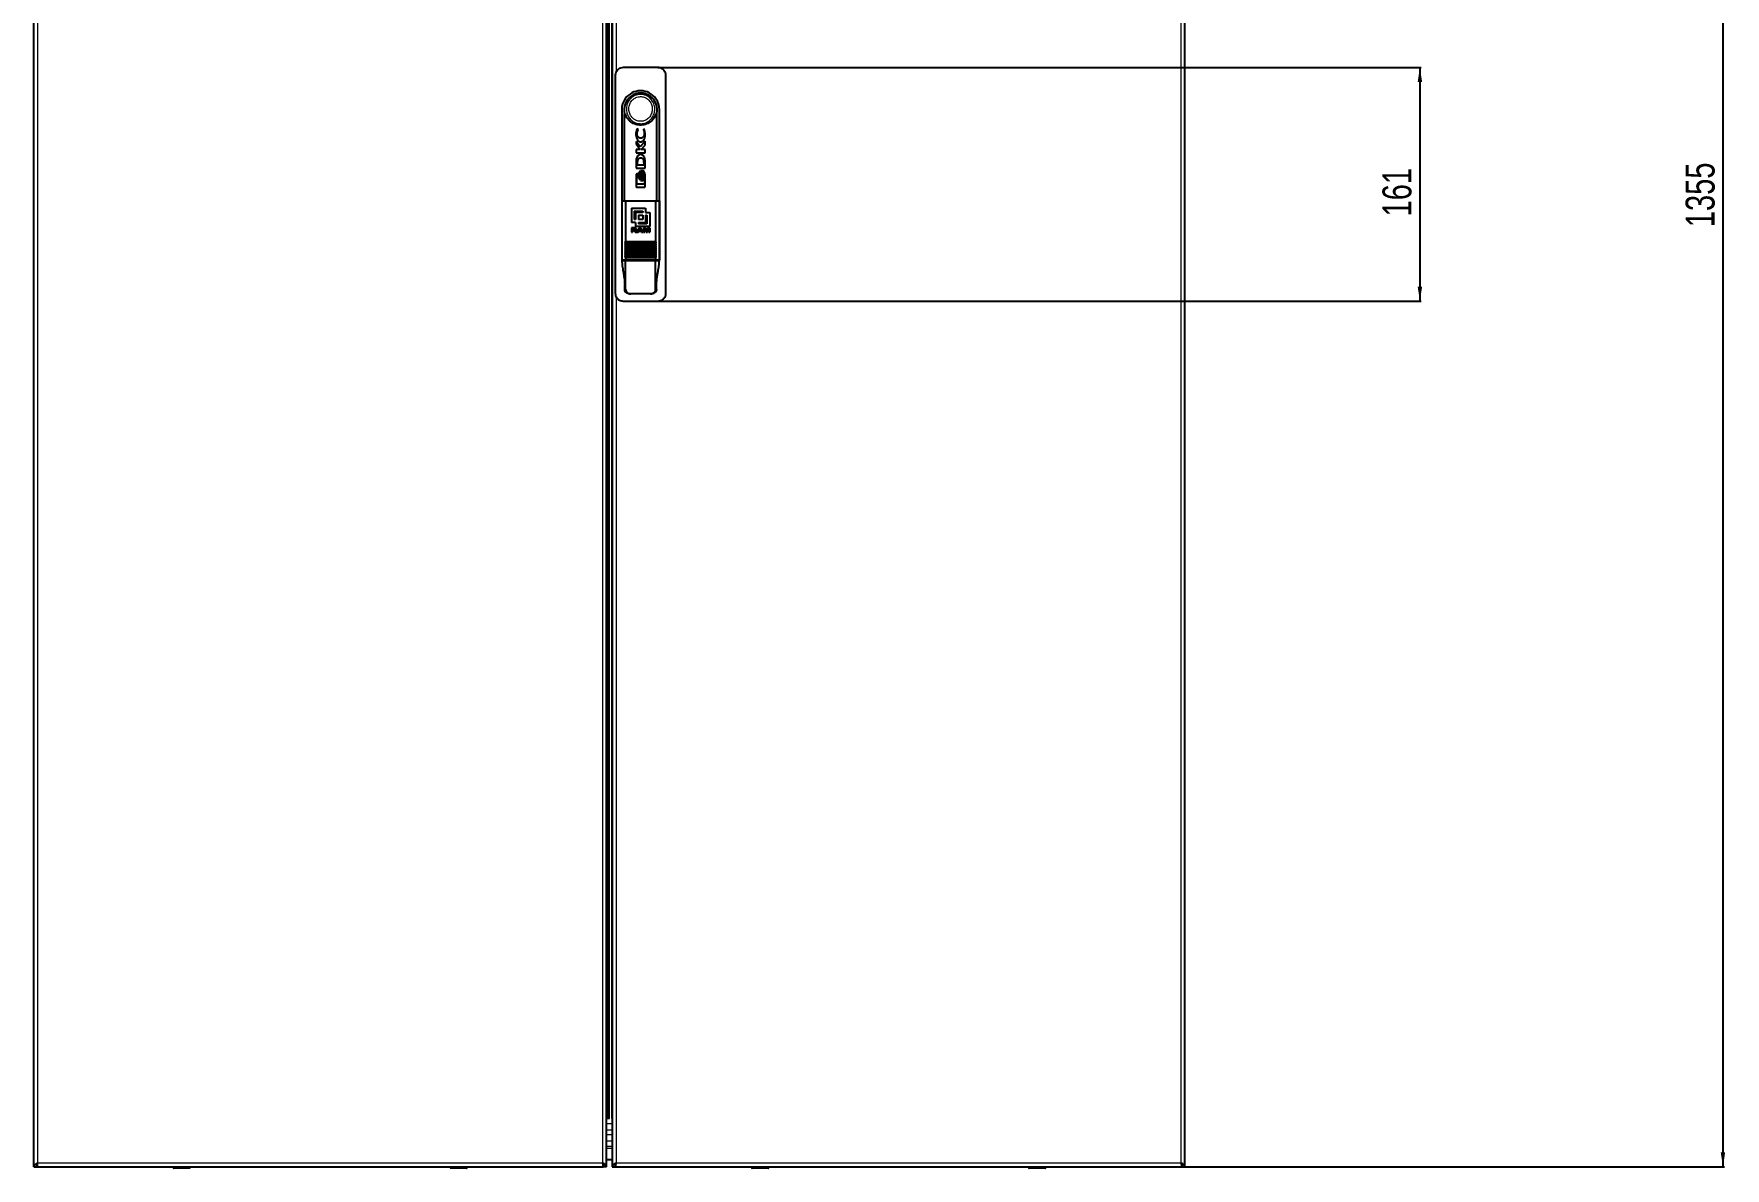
# Model space of a CAD drawing. Header units: millimetres. Extents: x -683 to 2605, y -1229 to 1219.
# Drawn here: x 1439 to 2605, y -802 to -19 of the extents above; entities that cross this region are included whole.
import ezdxf

# ---------------------------------------------------------------- set-up
doc = ezdxf.new("R2010")
doc.units = ezdxf.units.MM
doc.layers.add('FORMAT', color=7, linetype='Continuous')
doc.styles.add('SLDTEXTSTYLE0', font='TXT', dxfattribs={"width": 0.75})
doc.dimstyles.new('SLDDIMSTYLE0', dxfattribs={"dimtxt": 20, "dimasz": 10, "dimexe": 0, "dimexo": 0.0625, "dimgap": 5, "dimtad": 2, "dimdec": 1, "dimrnd": 1e-09, "dimzin": 12, "dimdsep": 46, "dimtxsty": 'SLDTEXTSTYLE0', "dimsah": 1, "dimcen": 0.09, "dimadec": 0, "dimazin": 3, "dimtfac": 1, "dimtofl": 0, "dimtmove": 0, "dimatfit": 3, "dimfxl": 0, "dimfrac": 2, "dimtolj": 1, "dimtzin": 12, "dimarcsym": 0})

# ---------------------------------------------------------------- blocks, each defined once
blk = doc.blocks.new('_D')
at = {"layer": 'FORMAT'}
for p, q in [((2230.3, 554.4), (2604.7, 554.4)), ((2603.7, -800.6), (2603.7, 554.4)), ((2230.3, -800.6), (2604.7, -800.6))]:
    blk.add_line(p, q, dxfattribs=at)
for points in [[(2603.7, 554.4), (2602.1, 544.4), (2605.2, 544.4)], [(2603.7, -800.6), (2605.2, -790.6), (2602.1, -790.6)]]:
    blk.add_solid(points, dxfattribs=at)
at = {"layer": 'FORMAT', "insert": (2577.9, -152.7), "char_height": 20, "attachment_point": 1, "rotation": 90, "style": 'SLDTEXTSTYLE0'}
blk.add_mtext('1355', dxfattribs=at)
blk = doc.blocks.new('_D_3')
at = {"layer": 'FORMAT'}
for p, q in [((1869.1, -42.6), (2395.6, -42.6)), ((2394.6, -42.6), (2394.6, -203.6)), ((1869.1, -203.6), (2395.6, -203.6))]:
    blk.add_line(p, q, dxfattribs=at)
for points in [[(2394.6, -42.6), (2393.1, -52.6), (2396.2, -52.6)], [(2394.6, -203.6), (2396.2, -193.6), (2393.1, -193.6)]]:
    blk.add_solid(points, dxfattribs=at)
at = {"layer": 'FORMAT', "insert": (2368.8, -145.3), "char_height": 20, "attachment_point": 1, "rotation": 90, "style": 'SLDTEXTSTYLE0'}
blk.add_mtext('161', dxfattribs=at)

msp = doc.modelspace()

# ---------------------------------------------------------------- linework, layer by layer
at = {"color": 7, "linetype": 'Continuous', "lineweight": 25}
for p, q in [((1438.62, -800.62), (1438.62, 554.38)), ((1833.62, -800.62), (1833.62, 554.38)), ((1837.62, 554.38), (1837.62, -800.62)), ((2232.62, -800.62), (2232.62, 554.38)), ((1869.12, -42.62), (1845.12, -42.62)), ((1839.62, -48.12), (1839.62, -198.12)), ((1874.62, -198.12), (1874.62, -48.12)), ((1844.12, -71.62), (1844.12, -174.62)), ((1846.12, -134.62), (1846.12, -74.62)), ((1846.12, -74.62), (1846.12, -74.62)), ((1868.12, -74.62), (1868.12, -134.62)), ((1868.12, -74.62), (1868.12, -74.62)), ((1870.12, -174.62), (1870.12, -71.62)), ((1854.42, -84.94), (1853.9, -88.1)), ((1855.51, -85.32), (1854.42, -84.94)), ((1855.51, -85.61), (1855.51, -85.32)), ((1859.91, -85.34), (1859.1, -85.06)), ((1859.1, -85.06), (1859.1, -85.29)), ((1860.35, -88.12), (1859.91, -85.34)), ((1856.76, -97.29), (1853.98, -93.49)), ((1853.98, -93.49), (1853.98, -95.19)), ((1853.98, -95.19), (1856.93, -99.18)), ((1856.93, -99.18), (1853.98, -99.18)), ((1853.98, -99.18), (1853.98, -101.4)), ((1853.98, -101.4), (1860.27, -101.4)), ((1860.27, -93.4), (1856.76, -97.29)), ((1857.62, -99.18), (1860.27, -96.14)), ((1860.27, -99.18), (1857.62, -99.18)), ((1860.27, -96.14), (1860.27, -93.4)), ((1860.27, -101.4), (1860.27, -99.18)), ((1853.98, -107.8), (1853.98, -112.04)), ((1853.98, -112.04), (1860.27, -112.04)), ((1853.98, -116.62), (1853.98, -124.47)), ((1855.07, -115.97), (1854.64, -115.97)), ((1854.94, -107.14), (1854.85, -108.11)), ((1854.85, -108.11), (1854.85, -109.67)), ((1854.85, -109.67), (1859.49, -109.67)), ((1855.07, -116.76), (1855.07, -115.97)), ((1857.08, -114.27), (1856.85, -114.12)), ((1857.82, -113.74), (1857.15, -113.74)), ((1857.46, -114.67), (1857.22, -114.39)), ((1857.56, -117.04), (1857.84, -115.48)), ((1857.84, -115.48), (1857.61, -114.92)), ((1858.91, -113.74), (1858.22, -113.74)), ((1859.49, -109.67), (1859.49, -108.25)), ((1860.24, -106.98), (1860.06, -105.36)), ((1860.27, -107.98), (1860.24, -106.98)), ((1860.27, -108), (1860.27, -107.98)), ((1860.27, -108.02), (1860.27, -108)), ((1860.27, -112.04), (1860.27, -108.02)), ((1860.27, -124.47), (1860.27, -116.62)), ((1854.49, -123.01), (1854.49, -116.76)), ((1854.49, -116.76), (1855.07, -116.76)), ((1859.78, -123.01), (1854.49, -123.01)), ((1854.64, -125.12), (1859.61, -125.12)), ((1856.8, -119.94), (1857.06, -119.8)), ((1857, -120.41), (1857.67, -120.41)), ((1857.21, -119.69), (1857.46, -119.41)), ((1857.84, -118.61), (1857.56, -117.04)), ((1857.61, -119.17), (1857.84, -118.61)), ((1858.06, -120.41), (1858.76, -120.41)), ((1859.78, -119.33), (1859.78, -123.01)), ((1844.16, -134.62), (1844.16, -175.12)), ((1844.16, -134.62), (1846.78, -134.62)), ((1846.78, -134.62), (1867.47, -134.62)), ((1846.78, -134.62), (1846.78, -162.62)), ((1850.78, -139.62), (1860.54, -139.62)), ((1850.78, -139.62), (1850.78, -149.38)), ((1860.54, -139.62), (1860.54, -142.55)), ((1867.47, -134.62), (1867.47, -162.62)), ((1867.47, -134.62), (1870.09, -134.62)), ((1870.09, -134.62), (1870.09, -175.12)), ((1853.71, -149.38), (1850.78, -149.38)), ((1852.73, -141.57), (1852.73, -147.43)), ((1852.73, -141.57), (1858.59, -141.57)), ((1853.71, -147.43), (1852.73, -147.43)), ((1853.71, -142.55), (1853.71, -147.43)), ((1858.59, -142.55), (1853.71, -142.55)), ((1853.71, -149.38), (1853.71, -152.31)), ((1855.66, -144.5), (1855.66, -147.43)), ((1855.66, -144.5), (1858.59, -144.5)), ((1858.59, -147.43), (1855.66, -147.43)), ((1855.66, -149.38), (1855.66, -150.35)), ((1855.66, -149.38), (1860.54, -149.38)), ((1861.51, -150.35), (1855.66, -150.35)), ((1858.59, -141.57), (1858.59, -142.55)), ((1858.59, -144.5), (1858.59, -147.43)), ((1860.54, -142.55), (1863.47, -142.55)), ((1860.54, -144.5), (1860.54, -149.38)), ((1860.54, -144.5), (1861.51, -144.5)), ((1861.51, -144.5), (1861.51, -150.35)), ((1863.47, -142.55), (1863.47, -152.31)), ((1846.52, -162.72), (1846.73, -162.72)), ((1867.52, -162.72), (1846.73, -162.72)), ((1852.84, -153.18), (1850.78, -153.18)), ((1850.78, -153.18), (1850.78, -156.15)), ((1850.78, -156.15), (1851.66, -156.15)), ((1851.66, -153.68), (1851.66, -154.47)), ((1851.66, -153.68), (1852.73, -153.68)), ((1852.69, -154.47), (1851.66, -154.47)), ((1851.66, -154.97), (1851.66, -156.15)), ((1851.66, -154.97), (1852.58, -154.97)), ((1853.22, -155.45), (1853.23, -155.77)), ((1853.36, -156.15), (1854.32, -156.15)), ((1863.47, -152.31), (1853.71, -152.31)), ((1854.15, -155.72), (1854.13, -155.36)), ((1854.15, -155.72), (1854.15, -155.73)), ((1854.32, -156.06), (1854.32, -156.15)), ((1856.16, -153.18), (1854.63, -156.15)), ((1854.63, -156.15), (1855.56, -156.15)), ((1855.56, -156.15), (1855.84, -155.54)), ((1855.84, -155.54), (1857.52, -155.54)), ((1856.08, -155.05), (1856.68, -153.78)), ((1857.27, -155.05), (1856.08, -155.05)), ((1857.18, -153.18), (1856.16, -153.18)), ((1856.68, -153.78), (1857.27, -155.05)), ((1858.74, -156.15), (1857.18, -153.18)), ((1857.52, -155.54), (1857.81, -156.15)), ((1857.81, -156.15), (1858.74, -156.15)), ((1860.51, -153.18), (1859.2, -153.18)), ((1859.2, -153.18), (1859.2, -156.15)), ((1859.2, -156.15), (1860.03, -156.15)), ((1860.03, -153.75), (1860.03, -156.15)), ((1860.03, -153.75), (1860.91, -156.15)), ((1861.36, -155.44), (1860.51, -153.18)), ((1860.91, -156.15), (1861.82, -156.15)), ((1862.21, -153.18), (1861.36, -155.44)), ((1861.82, -156.15), (1862.7, -153.75)), ((1863.54, -153.18), (1862.21, -153.18)), ((1862.7, -153.75), (1862.7, -156.15)), ((1862.7, -156.15), (1863.54, -156.15)), ((1863.54, -153.18), (1863.54, -156.15)), ((1867.52, -162.72), (1867.72, -162.72)), ((1867.52, -164.12), (1846.73, -164.12)), ((1867.52, -165.52), (1846.73, -165.52)), ((1867.52, -166.92), (1846.73, -166.92)), ((1867.52, -168.32), (1846.73, -168.32)), ((1867.52, -169.72), (1846.73, -169.72)), ((1867.52, -171.12), (1846.73, -171.12)), ((1867.52, -172.52), (1846.73, -172.52)), ((1846.78, -173.82), (1846.78, -175.12)), ((1867.47, -173.82), (1867.47, -175.12)), ((1844.16, -175.12), (1846.78, -175.12)), ((1844.16, -175.62), (1846.78, -175.62)), ((1846.12, -175.62), (1846.12, -175.12)), ((1846.78, -175.12), (1867.47, -175.12)), ((1846.78, -195.62), (1846.78, -175.62)), ((1846.78, -175.62), (1867.47, -175.62)), ((1867.47, -175.12), (1870.09, -175.12)), ((1867.47, -195.62), (1867.47, -175.62)), ((1867.47, -175.62), (1870.09, -175.62)), ((1868.12, -175.12), (1868.12, -175.62)), ((1846.16, -195.62), (1846.16, -192.53)), ((1868.08, -195.62), (1868.08, -192.53)), ((1845.12, -203.62), (1869.12, -203.62)), ((1850.39, -198.62), (1849.46, -198.62)), ((1863.85, -198.62), (1850.39, -198.62)), ((1864.78, -198.62), (1863.85, -198.62)), ((1833.62, -762.82), (1833.75, -762.82)), ((1833.62, -766.82), (1834.16, -766.82)), ((1438.62, -800.62), (1440.62, -800.62)), ((1440.92, -800.62), (1440.92, -798.91)), ((1440.92, -800.62), (1831.32, -800.62)), ((1534.87, -800.62), (1534.87, -801.37)), ((1543.63, -801.62), (1535.12, -801.62)), ((1546.12, -801.62), (1543.63, -801.62)), ((1546.37, -801.37), (1546.37, -800.62)), ((1725.87, -800.62), (1725.87, -801.37)), ((1737.12, -801.62), (1726.12, -801.62)), ((1737.37, -801.37), (1737.37, -800.62)), ((1831.32, -798.9), (1831.32, -800.62)), ((1833.62, -800.62), (1831.62, -800.62)), ((1833.62, -795.62), (1837.62, -795.62)), ((1837.62, -800.62), (1839.62, -800.62)), ((1839.92, -800.62), (1839.92, -798.91)), ((1839.92, -800.62), (2230.32, -800.62)), ((1933.87, -800.62), (1933.87, -801.37)), ((1942.63, -801.62), (1934.12, -801.62)), ((1945.12, -801.62), (1942.63, -801.62)), ((1945.37, -801.37), (1945.37, -800.62)), ((2124.87, -800.62), (2124.87, -801.37)), ((2136.12, -801.62), (2125.12, -801.62)), ((2136.37, -801.37), (2136.37, -800.62)), ((2230.32, -798.62), (2230.32, -800.62)), ((2232.62, -800.62), (2230.62, -800.62))]:
    msp.add_line(p, q, dxfattribs=at)
at = {"color": 8, "linetype": 'Continuous', "lineweight": 18}
for p, q in [((1441.22, 551.78), (1441.22, -798.02)), ((1831.02, -798.02), (1831.02, 551.78)), ((1840.22, 551.78), (1840.22, -45.78)), ((2230.02, -798.02), (2230.02, 551.78)), ((1834.63, -767.75), (1834.63, 521.51)), ((1835.11, 521.53), (1835.11, -767.77)), ((1835.68, -767.43), (1835.68, 521.2)), ((1837.02, 521.2), (1837.02, -767.43)), ((1846.78, -162.62), (1867.47, -162.62)), ((1846.16, -195.62), (1846.78, -195.62)), ((1867.47, -195.62), (1868.08, -195.62)), ((1840.22, -200.46), (1840.22, -798.02)), ((1833.62, -770.8), (1837.62, -770.8)), ((1833.62, -775.13), (1837.62, -775.13)), ((1833.62, -778.35), (1837.62, -778.35)), ((1833.62, -782.68), (1837.62, -782.68)), ((1833.62, -786.45), (1837.62, -786.45)), ((1833.62, -787.89), (1837.62, -787.89)), ((1441.22, -798.02), (1831.02, -798.02)), ((1534.87, -801.37), (1543.77, -801.37)), ((1543.77, -801.37), (1546.37, -801.37)), ((1725.87, -801.37), (1737.37, -801.37)), ((1840.22, -798.02), (2230.02, -798.02)), ((1933.87, -801.37), (1942.77, -801.37)), ((1942.77, -801.37), (1945.37, -801.37)), ((2124.87, -801.37), (2136.37, -801.37))]:
    msp.add_line(p, q, dxfattribs=at)
at = {"color": 7, "linetype": 'Continuous', "lineweight": 25}
for centre, radius, start, end in [((1857.12, -71.62), 13, 144.60565, 180), ((1857.12, -71.62), 11.4, 344.74488, 195.25752), ((1857.12, -71.62), 13, 35.39435, 144.60565), ((1857.12, -71.62), 13, 0, 35.39435), ((1857.12, -174.62), 13, 180, 184.41172), ((1857.12, -174.62), 13, 355.58829, 0), ((1535.12, -801.37), 0.25, 180, 270), ((1546.12, -801.37), 0.25, 270, 0), ((1726.12, -801.37), 0.25, 180, 270), ((1737.12, -801.37), 0.25, 270, 0), ((1934.12, -801.37), 0.25, 180, 270), ((1945.12, -801.37), 0.25, 270, 0), ((2125.12, -801.37), 0.25, 180, 270), ((2136.12, -801.37), 0.25, 270, 0)]:
    msp.add_arc(centre, radius, start, end, dxfattribs=at)
for points, knots in [([(1845.12, -42.62), (1844.5, -42.68), (1843.27, -42.8), (1841.62, -43.75), (1840.37, -45.14), (1839.72, -46.69), (1839.65, -47.71), (1839.62, -48.12)], [0, 0, 0, 0, 0.2146939, 0.4293877, 0.6440816, 0.8587754, 1, 1, 1, 1]), ([(1874.62, -48.12), (1874.56, -47.5), (1874.44, -46.26), (1873.49, -44.62), (1872.1, -43.37), (1870.55, -42.71), (1869.53, -42.64), (1869.12, -42.62)], [0, 0, 0, 0, 0.2146898, 0.4293796, 0.6440728, 0.8587666, 1, 1, 1, 1]), ([(1868.12, -74.62), (1868.05, -74.76), (1867.95, -74.96), (1867.76, -74.9), (1867.71, -74.83), (1867.68, -74.84), (1867.65, -74.88), (1867.57, -75.02), (1867.31, -75.62), (1866.64, -77.13), (1864.97, -79.3), (1862.11, -81.32), (1858.51, -82.37), (1854.7, -82.2), (1851.16, -80.8), (1848.61, -78.57), (1847.28, -76.51), (1846.8, -75.28), (1846.61, -74.91), (1846.57, -74.86), (1846.55, -74.83), (1846.52, -74.85), (1846.43, -74.92), (1846.27, -74.95), (1846.18, -74.74), (1846.12, -74.62)], [0, 0, 0, 0, 0.0606924, 0.0805589, 0.0842327, 0.0858551, 0.088471, 0.0918895, 0.1038086, 0.1490341, 0.2394014, 0.348151, 0.4589406, 0.5711838, 0.6838346, 0.7958468, 0.8697554, 0.9066852, 0.9101249, 0.9128346, 0.9146791, 0.9165483, 0.9244032, 0.9559527, 1, 1, 1, 1]), ([(1853.9, -88.1), (1853.92, -88.69), (1853.97, -89.87), (1854.48, -91.58), (1855.22, -92.89), (1856.04, -93.54), (1856.6, -93.77), (1856.89, -93.8), (1857.04, -93.81)], [0, 0, 0, 0, 0.2502823, 0.4993933, 0.7487907, 0.8746994, 0.9372862, 1, 1, 1, 1]), ([(1854.72, -88.04), (1854.75, -87.6), (1854.81, -86.73), (1855.28, -85.98), (1855.51, -85.61)], [0, 0, 0, 0, 0.5009634, 1, 1, 1, 1]), ([(1857.19, -91.3), (1857, -91.28), (1856.63, -91.25), (1856.12, -90.99), (1855.67, -90.64), (1855.2, -90.05), (1854.8, -89.17), (1854.75, -88.42), (1854.72, -88.04)], [0, 0, 0, 0, 0.1244159, 0.2483566, 0.3739824, 0.5001693, 0.7493996, 1, 1, 1, 1]), ([(1857.04, -93.81), (1857.35, -93.78), (1857.96, -93.73), (1858.79, -93.26), (1859.4, -92.56), (1859.95, -91.46), (1860.29, -89.95), (1860.33, -88.73), (1860.35, -88.12)], [0, 0, 0, 0, 0.1252623, 0.2501242, 0.3753839, 0.500707, 0.7503222, 1, 1, 1, 1]), ([(1859.66, -88.04), (1859.64, -88.42), (1859.58, -89.17), (1859.18, -90.04), (1858.72, -90.63), (1858.28, -90.99), (1857.76, -91.25), (1857.38, -91.28), (1857.19, -91.3)], [0, 0, 0, 0, 0.2499646, 0.4978209, 0.6230141, 0.7485813, 0.8742843, 1, 1, 1, 1]), ([(1859.1, -85.29), (1859.27, -85.74), (1859.6, -86.62), (1859.64, -87.57), (1859.66, -88.04)], [0, 0, 0, 0, 0.5000842, 1, 1, 1, 1]), ([(1854.63, -104.27), (1854.5, -104.54), (1854.24, -105.09), (1854.04, -106.29), (1854, -107.2), (1853.98, -107.8)], [0, 0, 0, 0, 0.249362, 0.4996719, 1, 1, 1, 1]), ([(1860.06, -105.36), (1859.97, -105.06), (1859.8, -104.46), (1859.28, -103.67), (1858.59, -103.03), (1857.74, -102.63), (1856.79, -102.59), (1855.89, -102.9), (1855.16, -103.5), (1854.81, -104.01), (1854.63, -104.27)], [0, 0, 0, 0, 0.1255568, 0.2501397, 0.3754769, 0.5000684, 0.6244194, 0.7493773, 0.8740706, 1, 1, 1, 1]), ([(1854.64, -115.97), (1854.55, -115.98), (1854.38, -116), (1854.16, -116.15), (1854.04, -116.33), (1853.98, -116.49), (1853.98, -116.58), (1853.98, -116.62)], [0, 0, 0, 0, 0.2494454, 0.4989987, 0.7485105, 0.8738593, 1, 1, 1, 1]), ([(1857.14, -105.12), (1856.86, -105.13), (1856.43, -105.14), (1855.89, -105.32), (1855.54, -105.57), (1855.29, -105.92), (1855.08, -106.44), (1854.99, -106.86), (1854.94, -107.14)], [0, 0, 0, 0, 0.2494324, 0.37514, 0.4993561, 0.6234585, 0.749245, 1, 1, 1, 1]), ([(1856.85, -114.12), (1856.72, -114.18), (1856.46, -114.31), (1856.05, -114.72), (1855.7, -115.35), (1855.45, -116.18), (1855.42, -116.75), (1855.4, -117.04)], [0, 0, 0, 0, 0.1246003, 0.2489765, 0.5004054, 0.7493329, 1, 1, 1, 1]), ([(1855.91, -117.04), (1855.96, -116.52), (1856.03, -115.74), (1856.49, -114.78), (1856.88, -114.44), (1857.08, -114.27)], [0, 0, 0, 0, 0.4989654, 0.74992197, 1, 1, 1, 1]), ([(1857.22, -114.39), (1857.05, -114.56), (1856.72, -114.92), (1856.32, -115.82), (1856.26, -116.55), (1856.22, -117.04)], [0, 0, 0, 0, 0.2501927, 0.5001584, 1, 1, 1, 1]), ([(1856.73, -117.04), (1856.75, -116.62), (1856.8, -115.98), (1857.09, -115.19), (1857.34, -114.84), (1857.46, -114.67)], [0, 0, 0, 0, 0.5014603, 0.750257, 1, 1, 1, 1]), ([(1857.61, -114.92), (1857.44, -115.25), (1857.1, -115.92), (1857.07, -116.67), (1857.05, -117.04)], [0, 0, 0, 0, 0.4984332, 1, 1, 1, 1]), ([(1859.49, -108.25), (1859.48, -107.88), (1859.46, -107.13), (1859.26, -106.17), (1858.78, -105.57), (1858.11, -105.17), (1857.53, -105.14), (1857.14, -105.12)], [0, 0, 0, 0, 0.2484271, 0.4973724, 0.6229029, 0.7485104, 1, 1, 1, 1]), ([(1857.15, -113.74), (1857.28, -113.83), (1857.54, -114.01), (1857.91, -114.51), (1858.38, -115.49), (1858.44, -116.42), (1858.49, -117.04)], [0, 0, 0, 0, 0.1256783, 0.2511395, 0.5015899, 1, 1, 1, 1]), ([(1859.16, -117.04), (1859.12, -116.42), (1859.05, -115.5), (1858.58, -114.51), (1858.21, -114.01), (1857.95, -113.83), (1857.82, -113.74)], [0, 0, 0, 0, 0.49616807, 0.74770282, 0.87411145, 1, 1, 1, 1]), ([(1858.22, -113.74), (1858.34, -113.83), (1858.6, -114.01), (1858.98, -114.51), (1859.44, -115.49), (1859.51, -116.42), (1859.56, -117.04)], [0, 0, 0, 0, 0.1256773, 0.2511366, 0.5015854, 1, 1, 1, 1]), ([(1860.27, -116.62), (1860.24, -116.35), (1860.2, -115.8), (1859.9, -115.03), (1859.58, -114.43), (1859.25, -113.98), (1859.02, -113.82), (1858.91, -113.74)], [0, 0, 0, 0, 0.2498218, 0.4993095, 0.7487414, 0.8748789, 1, 1, 1, 1]), ([(1853.98, -124.47), (1853.98, -124.51), (1853.98, -124.6), (1854.04, -124.76), (1854.16, -124.94), (1854.38, -125.09), (1854.55, -125.11), (1854.64, -125.12)], [0, 0, 0, 0, 0.1253881, 0.2505914, 0.5001924, 0.7498055, 1, 1, 1, 1]), ([(1855.4, -117.04), (1855.42, -117.32), (1855.44, -117.88), (1855.69, -118.7), (1856.03, -119.32), (1856.42, -119.74), (1856.67, -119.87), (1856.8, -119.94)], [0, 0, 0, 0, 0.2487307, 0.4973773, 0.750528, 0.8752331, 1, 1, 1, 1]), ([(1857.06, -119.8), (1856.87, -119.63), (1856.48, -119.28), (1856.03, -118.33), (1855.96, -117.55), (1855.91, -117.04)], [0, 0, 0, 0, 0.2495753, 0.5008418, 1, 1, 1, 1]), ([(1856.22, -117.04), (1856.26, -117.52), (1856.32, -118.25), (1856.71, -119.15), (1857.04, -119.51), (1857.21, -119.69)], [0, 0, 0, 0, 0.4995843, 0.7495271, 1, 1, 1, 1]), ([(1857.46, -119.41), (1857.34, -119.24), (1857.1, -118.89), (1856.8, -118.09), (1856.76, -117.46), (1856.73, -117.04)], [0, 0, 0, 0, 0.2508953, 0.500775, 1, 1, 1, 1]), ([(1858.49, -117.04), (1858.44, -117.69), (1858.37, -118.66), (1857.85, -119.68), (1857.43, -120.18), (1857.14, -120.33), (1857, -120.41)], [0, 0, 0, 0, 0.4971459, 0.7483739, 0.8746499, 1, 1, 1, 1]), ([(1857.05, -117.04), (1857.07, -117.42), (1857.1, -118.17), (1857.44, -118.84), (1857.61, -119.17)], [0, 0, 0, 0, 0.5014711, 1, 1, 1, 1]), ([(1857.67, -120.41), (1857.81, -120.33), (1858.1, -120.18), (1858.52, -119.68), (1859.04, -118.66), (1859.11, -117.69), (1859.16, -117.04)], [0, 0, 0, 0, 0.1252924, 0.2510094, 0.5010488, 1, 1, 1, 1]), ([(1859.56, -117.04), (1859.51, -117.69), (1859.43, -118.66), (1858.92, -119.68), (1858.5, -120.18), (1858.21, -120.33), (1858.06, -120.41)], [0, 0, 0, 0, 0.4971542, 0.7483802, 0.8746534, 1, 1, 1, 1]), ([(1858.76, -120.41), (1858.87, -120.35), (1859.1, -120.24), (1859.47, -119.88), (1859.66, -119.55), (1859.78, -119.33)], [0, 0, 0, 0, 0.2481114, 0.4958631, 1, 1, 1, 1]), ([(1859.61, -125.12), (1859.69, -125.11), (1859.86, -125.09), (1860.08, -124.94), (1860.21, -124.76), (1860.26, -124.6), (1860.26, -124.51), (1860.27, -124.47)], [0, 0, 0, 0, 0.2494374, 0.4989967, 0.7485162, 0.8738601, 1, 1, 1, 1]), ([(1846.78, -164.02), (1846.73, -163.8), (1846.67, -163.48), (1846.58, -163.04), (1846.54, -162.83), (1846.52, -162.72)], [0, 0, 0, 0, 0.49999327, 0.74999583, 1, 1, 1, 1]), ([(1846.73, -162.72), (1846.73, -162.72), (1846.75, -162.71), (1846.76, -162.69), (1846.77, -162.66), (1846.78, -162.63), (1846.78, -162.62), (1846.78, -162.62)], [0, 0, 0, 0, 0.2956914, 0.5686867, 0.7598531, 0.9519121, 1, 1, 1, 1]), ([(1852.58, -154.97), (1852.7, -154.97), (1852.85, -154.98), (1853.03, -155.04), (1853.11, -155.1), (1853.18, -155.21), (1853.21, -155.33), (1853.21, -155.42), (1853.22, -155.45)], [0, 0, 0, 0, 0.36230724, 0.49976175, 0.60389451, 0.70775129, 0.88815888, 1, 1, 1, 1]), ([(1853.37, -154.07), (1853.37, -154.12), (1853.36, -154.2), (1853.31, -154.3), (1853.22, -154.38), (1853.01, -154.47), (1852.82, -154.47), (1852.69, -154.47)], [0, 0, 0, 0, 0.14484774, 0.2595538, 0.37414589, 0.5488424, 1, 1, 1, 1]), ([(1852.73, -153.68), (1852.86, -153.68), (1853.04, -153.69), (1853.24, -153.79), (1853.32, -153.88), (1853.36, -153.98), (1853.37, -154.04), (1853.37, -154.07)], [0, 0, 0, 0, 0.4647786, 0.6394977, 0.7667833, 0.8944855, 1, 1, 1, 1]), ([(1854.25, -154.02), (1854.24, -153.92), (1854.22, -153.76), (1854.11, -153.55), (1853.92, -153.38), (1853.5, -153.2), (1853.12, -153.19), (1852.84, -153.18)], [0, 0, 0, 0, 0.1491412, 0.264134, 0.3788516, 0.5602325, 1, 1, 1, 1]), ([(1853.23, -155.77), (1853.23, -155.8), (1853.24, -155.87), (1853.27, -156), (1853.31, -156.09), (1853.36, -156.14), (1853.36, -156.15)], [0, 0, 0, 0, 0.2561394, 0.5126978, 0.9190221, 1, 1, 1, 1]), ([(1853.61, -154.71), (1853.72, -154.68), (1853.9, -154.63), (1854.11, -154.46), (1854.22, -154.27), (1854.24, -154.11), (1854.25, -154.03), (1854.25, -154.02)], [0, 0, 0, 0, 0.3314728, 0.5464809, 0.7625261, 0.960277, 1, 1, 1, 1]), ([(1854.13, -155.36), (1854.12, -155.25), (1854.11, -155.09), (1854, -154.9), (1853.83, -154.78), (1853.69, -154.74), (1853.61, -154.71)], [0, 0, 0, 0, 0.3364219, 0.5234602, 0.710673, 1, 1, 1, 1]), ([(1854.32, -156.06), (1854.3, -156.05), (1854.25, -156.02), (1854.19, -155.94), (1854.16, -155.84), (1854.15, -155.76), (1854.15, -155.73)], [0, 0, 0, 0, 0.2026304, 0.4204058, 0.7280078, 1, 1, 1, 1]), ([(1867.47, -162.62), (1867.47, -162.63), (1867.47, -162.65), (1867.47, -162.67), (1867.48, -162.7), (1867.5, -162.71), (1867.51, -162.72), (1867.52, -162.72)], [0, 0, 0, 0, 0.1717087, 0.3429843, 0.5250053, 0.735802, 1, 1, 1, 1]), ([(1867.72, -162.72), (1867.7, -162.83), (1867.65, -163.1), (1867.56, -163.53), (1867.5, -163.86), (1867.47, -164.02)], [0, 0, 0, 0, 0.24999603, 0.62499526, 1, 1, 1, 1]), ([(1846.78, -165.42), (1846.73, -165.2), (1846.67, -164.88), (1846.58, -164.44), (1846.54, -164.23), (1846.52, -164.12)], [0, 0, 0, 0, 0.4999933, 0.7499958, 1, 1, 1, 1]), ([(1846.78, -166.82), (1846.73, -166.6), (1846.67, -166.28), (1846.58, -165.84), (1846.54, -165.63), (1846.52, -165.52)], [0, 0, 0, 0, 0.4999933, 0.7499958, 1, 1, 1, 1]), ([(1846.78, -168.22), (1846.73, -168), (1846.67, -167.68), (1846.58, -167.24), (1846.54, -167.03), (1846.52, -166.92)], [0, 0, 0, 0, 0.4999933, 0.7499958, 1, 1, 1, 1]), ([(1846.78, -169.62), (1846.73, -169.4), (1846.67, -169.08), (1846.58, -168.64), (1846.54, -168.43), (1846.52, -168.32)], [0, 0, 0, 0, 0.4999933, 0.7499958, 1, 1, 1, 1]), ([(1846.78, -171.02), (1846.73, -170.8), (1846.67, -170.48), (1846.58, -170.04), (1846.54, -169.83), (1846.52, -169.72)], [0, 0, 0, 0, 0.4999933, 0.7499958, 1, 1, 1, 1]), ([(1846.78, -172.42), (1846.73, -172.2), (1846.67, -171.88), (1846.58, -171.44), (1846.54, -171.23), (1846.52, -171.12)], [0, 0, 0, 0, 0.4999933, 0.7499958, 1, 1, 1, 1]), ([(1846.78, -173.82), (1846.73, -173.6), (1846.67, -173.28), (1846.58, -172.84), (1846.54, -172.63), (1846.52, -172.52)], [0, 0, 0, 0, 0.4999933, 0.7499958, 1, 1, 1, 1]), ([(1846.73, -164.12), (1846.73, -164.12), (1846.75, -164.11), (1846.76, -164.09), (1846.77, -164.06), (1846.78, -164.03), (1846.78, -164.02), (1846.78, -164.02)], [0, 0, 0, 0, 0.2956914, 0.5686867, 0.7598531, 0.9519121, 1, 1, 1, 1]), ([(1846.73, -165.52), (1846.73, -165.52), (1846.75, -165.51), (1846.76, -165.49), (1846.77, -165.46), (1846.78, -165.43), (1846.78, -165.42), (1846.78, -165.42)], [0, 0, 0, 0, 0.2956914, 0.5686867, 0.7598531, 0.9519121, 1, 1, 1, 1]), ([(1846.73, -166.92), (1846.73, -166.92), (1846.75, -166.91), (1846.76, -166.89), (1846.77, -166.86), (1846.78, -166.83), (1846.78, -166.82), (1846.78, -166.82)], [0, 0, 0, 0, 0.2956914, 0.5686867, 0.7598531, 0.9519121, 1, 1, 1, 1]), ([(1846.73, -168.32), (1846.73, -168.32), (1846.75, -168.31), (1846.76, -168.29), (1846.77, -168.26), (1846.78, -168.23), (1846.78, -168.22), (1846.78, -168.22)], [0, 0, 0, 0, 0.2956914, 0.5686867, 0.7598531, 0.9519121, 1, 1, 1, 1]), ([(1846.73, -169.72), (1846.73, -169.72), (1846.75, -169.71), (1846.76, -169.69), (1846.77, -169.66), (1846.78, -169.63), (1846.78, -169.62), (1846.78, -169.62)], [0, 0, 0, 0, 0.2956914, 0.5686867, 0.7598531, 0.9519121, 1, 1, 1, 1]), ([(1846.73, -171.12), (1846.73, -171.12), (1846.75, -171.11), (1846.76, -171.09), (1846.77, -171.06), (1846.78, -171.03), (1846.78, -171.02), (1846.78, -171.02)], [0, 0, 0, 0, 0.2956914, 0.5686867, 0.7598531, 0.9519121, 1, 1, 1, 1]), ([(1846.73, -172.52), (1846.73, -172.52), (1846.75, -172.51), (1846.76, -172.49), (1846.77, -172.46), (1846.78, -172.43), (1846.78, -172.42), (1846.78, -172.42)], [0, 0, 0, 0, 0.2956914, 0.5686867, 0.7598531, 0.9519121, 1, 1, 1, 1]), ([(1867.46, -164.02), (1865.54, -164.02), (1861.69, -164.02), (1854.77, -164.02), (1849.81, -164.02), (1846.78, -164.02)], [0, 0, 0, 0, 0.2800507, 0.5600468, 1, 1, 1, 1]), ([(1867.46, -165.42), (1865.54, -165.42), (1861.69, -165.42), (1854.77, -165.42), (1849.81, -165.42), (1846.78, -165.42)], [0, 0, 0, 0, 0.2800507, 0.5600468, 1, 1, 1, 1]), ([(1867.46, -166.82), (1865.54, -166.82), (1861.69, -166.82), (1854.77, -166.82), (1849.81, -166.82), (1846.78, -166.82)], [0, 0, 0, 0, 0.2800507, 0.5600468, 1, 1, 1, 1]), ([(1867.46, -168.22), (1865.54, -168.22), (1861.69, -168.22), (1854.77, -168.22), (1849.81, -168.22), (1846.78, -168.22)], [0, 0, 0, 0, 0.2800507, 0.5600468, 1, 1, 1, 1]), ([(1867.46, -169.62), (1865.54, -169.62), (1861.69, -169.62), (1854.77, -169.62), (1849.81, -169.62), (1846.78, -169.62)], [0, 0, 0, 0, 0.2800507, 0.5600468, 1, 1, 1, 1]), ([(1867.46, -171.02), (1865.54, -171.02), (1861.69, -171.02), (1854.77, -171.02), (1849.81, -171.02), (1846.78, -171.02)], [0, 0, 0, 0, 0.2800507, 0.5600468, 1, 1, 1, 1]), ([(1867.46, -172.42), (1865.54, -172.42), (1861.69, -172.42), (1854.77, -172.42), (1849.81, -172.42), (1846.78, -172.42)], [0, 0, 0, 0, 0.2800507, 0.5600468, 1, 1, 1, 1]), ([(1867.46, -173.82), (1865.54, -173.82), (1861.69, -173.82), (1854.77, -173.82), (1849.81, -173.82), (1846.78, -173.82)], [0, 0, 0, 0, 0.2800507, 0.5600468, 1, 1, 1, 1]), ([(1867.47, -164.02), (1867.47, -164.03), (1867.47, -164.05), (1867.47, -164.07), (1867.48, -164.1), (1867.5, -164.11), (1867.51, -164.12), (1867.52, -164.12)], [0, 0, 0, 0, 0.1717087, 0.3429843, 0.5250053, 0.735802, 1, 1, 1, 1]), ([(1867.72, -164.12), (1867.7, -164.23), (1867.65, -164.5), (1867.56, -164.93), (1867.5, -165.26), (1867.47, -165.42)], [0, 0, 0, 0, 0.249996, 0.6249953, 1, 1, 1, 1]), ([(1867.47, -165.42), (1867.47, -165.43), (1867.47, -165.45), (1867.47, -165.47), (1867.48, -165.5), (1867.5, -165.51), (1867.51, -165.52), (1867.52, -165.52)], [0, 0, 0, 0, 0.1717087, 0.3429843, 0.5250053, 0.735802, 1, 1, 1, 1]), ([(1867.72, -165.52), (1867.7, -165.63), (1867.65, -165.9), (1867.56, -166.33), (1867.5, -166.66), (1867.47, -166.82)], [0, 0, 0, 0, 0.249996, 0.6249953, 1, 1, 1, 1]), ([(1867.47, -166.82), (1867.47, -166.83), (1867.47, -166.85), (1867.47, -166.87), (1867.48, -166.9), (1867.5, -166.91), (1867.51, -166.92), (1867.52, -166.92)], [0, 0, 0, 0, 0.1717087, 0.3429843, 0.5250053, 0.735802, 1, 1, 1, 1]), ([(1867.72, -166.92), (1867.7, -167.03), (1867.65, -167.3), (1867.56, -167.73), (1867.5, -168.06), (1867.47, -168.22)], [0, 0, 0, 0, 0.249996, 0.6249953, 1, 1, 1, 1]), ([(1867.47, -168.22), (1867.47, -168.23), (1867.47, -168.25), (1867.47, -168.27), (1867.48, -168.3), (1867.5, -168.31), (1867.51, -168.32), (1867.52, -168.32)], [0, 0, 0, 0, 0.1717087, 0.3429843, 0.5250053, 0.735802, 1, 1, 1, 1]), ([(1867.72, -168.32), (1867.7, -168.43), (1867.65, -168.7), (1867.56, -169.13), (1867.5, -169.46), (1867.47, -169.62)], [0, 0, 0, 0, 0.249996, 0.6249953, 1, 1, 1, 1]), ([(1867.47, -169.62), (1867.47, -169.63), (1867.47, -169.65), (1867.47, -169.67), (1867.48, -169.7), (1867.5, -169.71), (1867.51, -169.72), (1867.52, -169.72)], [0, 0, 0, 0, 0.1717087, 0.3429843, 0.5250053, 0.735802, 1, 1, 1, 1]), ([(1867.72, -169.72), (1867.7, -169.83), (1867.65, -170.1), (1867.56, -170.53), (1867.5, -170.86), (1867.47, -171.02)], [0, 0, 0, 0, 0.249996, 0.6249953, 1, 1, 1, 1]), ([(1867.47, -171.02), (1867.47, -171.03), (1867.47, -171.05), (1867.47, -171.07), (1867.48, -171.1), (1867.5, -171.11), (1867.51, -171.12), (1867.52, -171.12)], [0, 0, 0, 0, 0.1717087, 0.3429843, 0.5250053, 0.735802, 1, 1, 1, 1]), ([(1867.72, -171.12), (1867.7, -171.23), (1867.65, -171.5), (1867.56, -171.93), (1867.5, -172.26), (1867.47, -172.42)], [0, 0, 0, 0, 0.249996, 0.6249953, 1, 1, 1, 1]), ([(1867.47, -172.42), (1867.47, -172.43), (1867.47, -172.45), (1867.47, -172.47), (1867.48, -172.5), (1867.5, -172.51), (1867.51, -172.52), (1867.52, -172.52)], [0, 0, 0, 0, 0.1717087, 0.3429843, 0.5250053, 0.735802, 1, 1, 1, 1]), ([(1867.72, -172.52), (1867.7, -172.63), (1867.65, -172.9), (1867.56, -173.33), (1867.5, -173.66), (1867.47, -173.82)], [0, 0, 0, 0, 0.249996, 0.6249953, 1, 1, 1, 1]), ([(1844.16, -175.62), (1844.26, -176.86), (1844.47, -179.35), (1844.89, -181.89), (1845.09, -183.17)], [0, 0, 0, 0, 0.49971297, 1, 1, 1, 1]), ([(1845.09, -183.17), (1845.29, -184.34), (1845.68, -186.71), (1846.1, -189.91), (1846.15, -191.91), (1846.16, -192.53)], [0, 0, 0, 0, 0.4010146, 0.8123709, 1, 1, 1, 1]), ([(1868.08, -192.53), (1868.1, -191.86), (1868.13, -190.5), (1868.36, -188.23), (1868.72, -185.76), (1869.01, -184.03), (1869.15, -183.17)], [0, 0, 0, 0, 0.2008823, 0.4071697, 0.701581, 1, 1, 1, 1]), ([(1869.15, -183.17), (1869.36, -181.9), (1869.77, -179.36), (1869.98, -176.87), (1870.09, -175.62)], [0, 0, 0, 0, 0.49920903, 1, 1, 1, 1]), ([(1839.62, -198.12), (1839.68, -198.74), (1839.8, -199.97), (1840.75, -201.62), (1842.15, -202.87), (1843.69, -203.52), (1844.72, -203.59), (1845.12, -203.62)], [0, 0, 0, 0, 0.2146898, 0.4293796, 0.6440728, 0.8587666, 1, 1, 1, 1]), ([(1849.46, -198.62), (1849.06, -198.58), (1848.25, -198.5), (1847.2, -197.9), (1846.47, -197.03), (1846.19, -196.21), (1846.17, -195.74), (1846.16, -195.62)], [0, 0, 0, 0, 0.2441944, 0.4889806, 0.7166564, 0.9231563, 1, 1, 1, 1]), ([(1846.78, -195.62), (1846.81, -195.91), (1846.87, -196.51), (1847.34, -197.3), (1848.05, -197.97), (1849.04, -198.46), (1849.87, -198.61), (1850.34, -198.62), (1850.39, -198.62)], [0, 0, 0, 0, 0.1698955, 0.3393802, 0.5190387, 0.7268484, 0.9704723, 1, 1, 1, 1]), ([(1863.85, -198.62), (1864.36, -198.57), (1865.27, -198.48), (1866.38, -197.84), (1867.12, -197.03), (1867.43, -196.24), (1867.46, -195.76), (1867.47, -195.62)], [0, 0, 0, 0, 0.2927041, 0.5265985, 0.7224308, 0.9192671, 1, 1, 1, 1]), ([(1868.08, -195.62), (1868.05, -195.94), (1867.98, -196.57), (1867.49, -197.42), (1866.75, -198.09), (1865.82, -198.54), (1865.12, -198.59), (1864.78, -198.62)], [0, 0, 0, 0, 0.19184108, 0.38346897, 0.58096115, 0.79346173, 1, 1, 1, 1]), ([(1869.12, -203.62), (1869.74, -203.56), (1870.98, -203.44), (1872.62, -202.49), (1873.87, -201.09), (1874.53, -199.55), (1874.59, -198.52), (1874.62, -198.12)], [0, 0, 0, 0, 0.2146939, 0.4293877, 0.6440816, 0.8587754, 1, 1, 1, 1]), ([(1441.22, -798.02), (1440.93, -798.2), (1440.3, -798.6), (1439.44, -799.23), (1438.76, -799.91), (1438.67, -800.38), (1438.62, -800.62)], [0, 0, 0, 0, 0.2113527, 0.4661677, 0.7210903, 1, 1, 1, 1]), ([(1441.22, -798.02), (1441.09, -798.4), (1440.86, -799.02), (1440.66, -799.88), (1440.63, -800.37), (1440.62, -800.62)], [0, 0, 0, 0, 0.4375, 0.7156903, 1, 1, 1, 1]), ([(1831.62, -800.62), (1831.59, -800.24), (1831.55, -799.62), (1831.29, -798.75), (1831.11, -798.26), (1831.02, -798.02)], [0, 0, 0, 0, 0.4375, 0.7156903, 1, 1, 1, 1]), ([(1833.62, -800.62), (1833.59, -800.43), (1833.53, -800.03), (1833, -799.4), (1832.12, -798.72), (1831.4, -798.26), (1831.02, -798.02)], [0, 0, 0, 0, 0.2135062, 0.4683221, 0.7232409, 1, 1, 1, 1]), ([(1840.22, -798.02), (1839.93, -798.2), (1839.3, -798.6), (1838.44, -799.23), (1837.76, -799.91), (1837.67, -800.38), (1837.62, -800.62)], [0, 0, 0, 0, 0.2113527, 0.4661677, 0.7210903, 1, 1, 1, 1]), ([(1840.22, -798.02), (1840.09, -798.4), (1839.86, -799.02), (1839.66, -799.88), (1839.63, -800.37), (1839.62, -800.62)], [0, 0, 0, 0, 0.43750004, 0.71569026, 1, 1, 1, 1])]:
    msp.add_open_spline(points, degree=3, knots=knots, dxfattribs=at)
at = {"color": 8, "linetype": 'Continuous', "lineweight": 18}
for points, knots in [([(1857.12, -81.32), (1856.72, -81.3), (1855.26, -81.24), (1852.79, -80.47), (1850.13, -78.55), (1848.19, -75.8), (1847.2, -72.51), (1847.34, -69.01), (1848.64, -65.74), (1850.93, -63.13), (1853.61, -61.67), (1856.47, -61.04), (1859.38, -61.23), (1862.39, -62.5), (1864.85, -64.7), (1866.5, -67.63), (1867.12, -71.03), (1866.6, -74.51), (1864.95, -77.63), (1862.38, -79.96), (1859.6, -81.16), (1857.81, -81.27), (1857.12, -81.32)], [0, 0, 0, 0, 0.0191502, 0.070299, 0.1218266, 0.174622, 0.2289631, 0.28448, 0.3403769, 0.3957099, 0.4496776, 0.4842446, 0.535714, 0.5871661, 0.6390358, 0.6923446, 0.7471414, 0.8028841, 0.8586993, 0.9136527, 0.9670758, 1, 1, 1, 1]), ([(1857.12, -79.68), (1857.69, -79.64), (1859.17, -79.55), (1861.47, -78.53), (1863.58, -76.55), (1864.94, -73.92), (1865.37, -70.98), (1864.85, -68.12), (1863.5, -65.64), (1861.48, -63.78), (1858.99, -62.7), (1856.58, -62.54), (1854.22, -63.07), (1852.01, -64.31), (1850.12, -66.52), (1849.06, -69.28), (1848.94, -72.23), (1849.75, -75.01), (1851.35, -77.33), (1853.54, -78.96), (1855.59, -79.62), (1856.79, -79.67), (1857.12, -79.68)], [0, 0, 0, 0, 0.0325057, 0.0854124, 0.140305, 0.1964988, 0.2528957, 0.3083215, 0.3619677, 0.4137556, 0.4647405, 0.5155459, 0.5497044, 0.6032934, 0.6587048, 0.7151005, 0.7712977, 0.8261956, 0.8791959, 0.9305041, 0.981097, 1, 1, 1, 1])]:
    msp.add_open_spline(points, degree=3, knots=knots, dxfattribs=at)
at = {"color": 7, "linetype": 'Continuous', "lineweight": 25}
for points in [[(1440.92, -800.62), (1440.95, -800.58), (1441, -800.5), (1441.07, -799.9), (1441.15, -799.04), (1441.2, -798.36), (1441.22, -798.02)], [(1831.02, -798.02), (1831.05, -798.36), (1831.1, -799.04), (1831.17, -799.9), (1831.25, -800.5), (1831.3, -800.58), (1831.32, -800.62)], [(1839.92, -800.62), (1839.95, -800.58), (1840, -800.5), (1840.07, -799.9), (1840.15, -799.04), (1840.2, -798.36), (1840.22, -798.02)], [(2232.62, -800.62), (2232.58, -800.4), (2232.5, -799.97), (2231.9, -799.32), (2231.04, -798.67), (2230.36, -798.23), (2230.02, -798.02)], [(2230.02, -798.02), (2230.05, -798.36), (2230.1, -799.04), (2230.17, -799.9), (2230.25, -800.5), (2230.3, -800.58), (2230.32, -800.62)], [(2230.02, -798.02), (2230.05, -798.1), (2230.1, -798.25), (2230.17, -798.45), (2230.25, -798.59), (2230.3, -798.61), (2230.32, -798.62)], [(2230.62, -800.62), (2230.58, -800.18), (2230.51, -799.32), (2230.18, -798.45), (2230.02, -798.02)]]:
    msp.add_open_spline(points, degree=3, dxfattribs=at)

# ---------------------------------------------------------------- dimensions: what is measured, and where the dimension line sits
at = {"layer": 'FORMAT'}
for base, p1, p2, picture, middle in [((2603.66, 554.38), (2230.32, -800.62), (2230.32, 554.38), '_D', (2603.66, -123.12)), ((2394.63, -203.62), (1869.12, -42.62), (1869.12, -203.62), '_D_3', (2394.63, -123.12))]:
    dim = msp.add_linear_dim(base=base, p1=p1, p2=p2, angle=90, dimstyle='SLDDIMSTYLE0', dxfattribs=at)
    dim.commit()
    dim.dimension.update_dxf_attribs({"geometry": picture, "text_midpoint": middle, "dimtype": 160})

doc.saveas('drawing.dxf')
